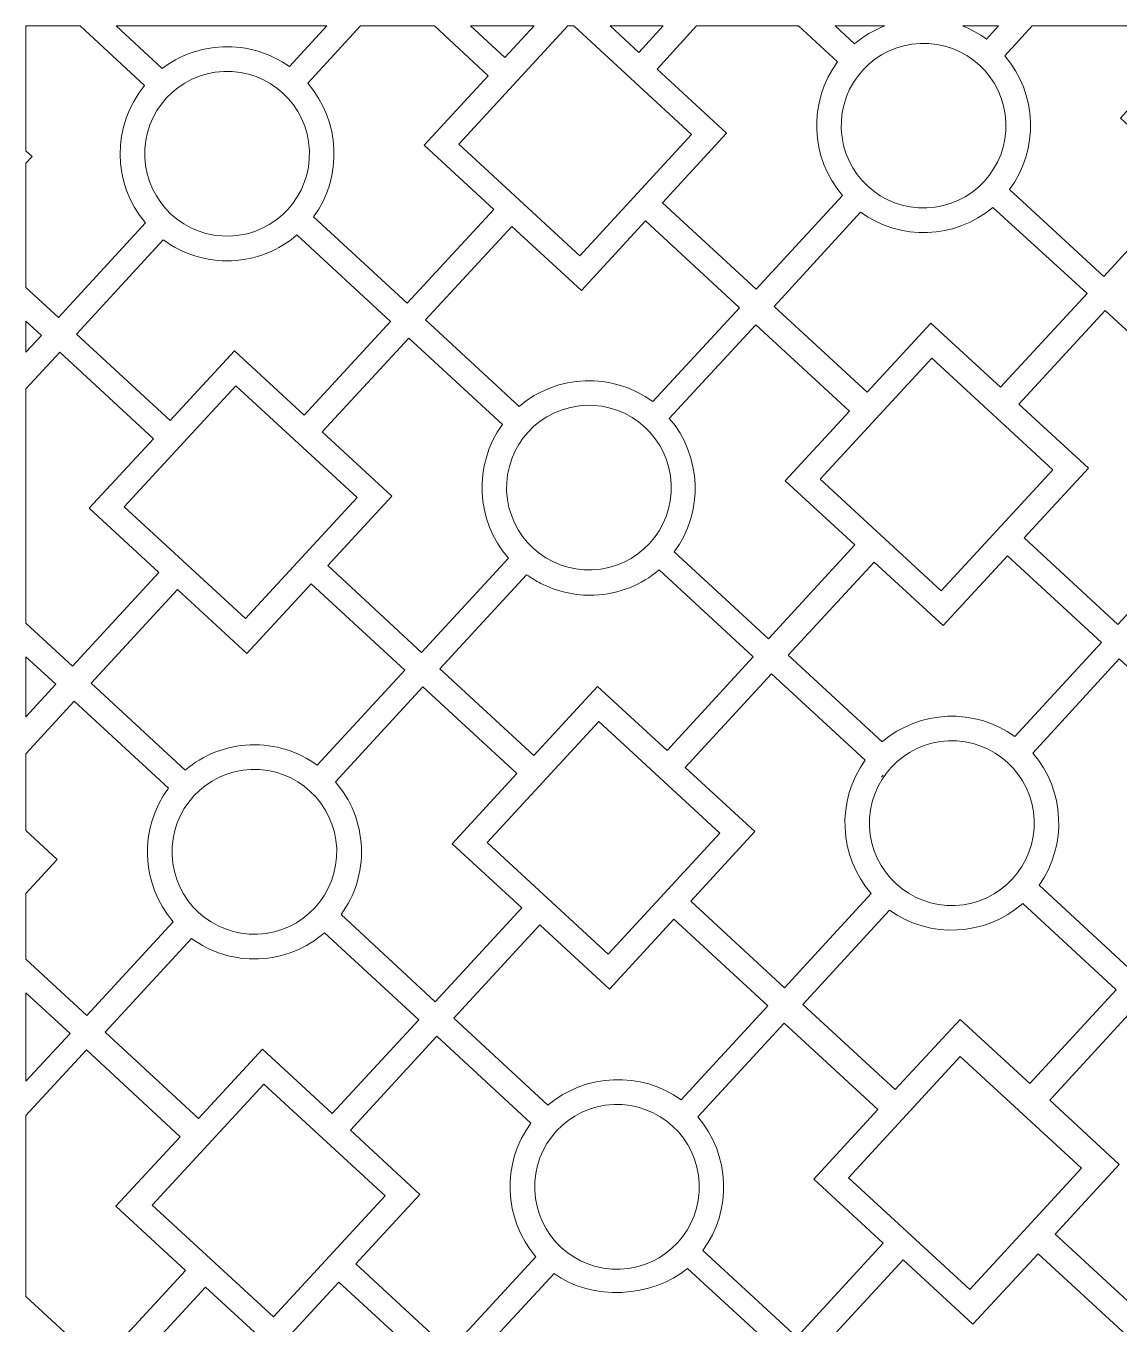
# Model space of a CAD drawing. Header units: centimetres. Extents: x -125 to 125, y -110 to 110.
# Drawn here: x 4.5 to 70.9, y 31.2 to 110 of the extents above; entities that cross this region are included whole.
import ezdxf

# ---------------------------------------------------------------- set-up
doc = ezdxf.new("R2010")
doc.units = ezdxf.units.CM
doc.header["$MEASUREMENT"] = 0
doc.layers.add('layer 1', color=7, linetype='Continuous')

msp = doc.modelspace()

# ---------------------------------------------------------------- linework, layer by layer
at = {"layer": 'layer 1', "color": 242, "lineweight": 9}
for points, knots in [([(4.53773, 94.11505), (4.53773, 94.11505), (6.50753, 92.29854), (6.50753, 92.29854), (6.50753, 92.29854), (6.50753, 92.29854), (11.78494, 98.04584), (11.78494, 98.04584), (11.78494, 98.04584), (9.77092, 100.42533), (9.74701, 103.96739), (11.73435, 106.37618), (11.73435, 106.37618), (11.73435, 106.37618), (7.82157, 109.99984), (7.82157, 109.99984), (7.82157, 109.99984), (7.82157, 109.99984), (4.53773, 109.99984), (4.53773, 109.99984), (4.53773, 109.99984), (4.53773, 109.99984), (4.53774, 102.41656), (4.53774, 102.41656), (4.53774, 102.41656), (4.53774, 102.41656), (4.91216, 102.07127), (4.91216, 102.07127), (4.91216, 102.07127), (4.91216, 102.07127), (4.53773, 101.66525), (4.53773, 101.66525), (4.53773, 101.66525), (4.53773, 101.66525), (4.53773, 94.11505), (4.53773, 94.11505)], [0, 0, 0, 0, 0.1, 0.1, 0.1, 0.1, 0.2, 0.2, 0.2, 0.2, 0.3, 0.3, 0.3, 0.3, 0.4, 0.4, 0.4, 0.4, 0.5, 0.5, 0.5, 0.5, 0.6, 0.6, 0.6, 0.6, 0.7, 0.7, 0.7, 0.7, 0.8, 0.8, 0.8, 0.8, 1, 1, 1, 1]), ([(10.01263, 109.99984), (10.01263, 109.99984), (12.81482, 107.41573), (12.81482, 107.41573), (12.81482, 107.41573), (13.83728, 108.19476), (15.10036, 108.6791), (16.4818, 108.73601), (16.4818, 108.73601), (17.98673, 108.79802), (19.39341, 108.34297), (20.53019, 107.52885), (20.53019, 107.52885), (20.53019, 107.52885), (22.80883, 109.99984), (22.80883, 109.99984), (22.80883, 109.99984), (22.80883, 109.99984), (10.01263, 109.99984), (10.01263, 109.99984)], [0, 0, 0, 0, 0.16666667, 0.16666667, 0.16666667, 0.16666667, 0.33333333, 0.33333333, 0.33333333, 0.33333333, 0.5, 0.5, 0.5, 0.5, 0.66666667, 0.66666667, 0.66666667, 0.66666667, 1, 1, 1, 1]), ([(24.84919, 109.99984), (24.84919, 109.99984), (21.64156, 106.52148), (21.64156, 106.52148), (21.64156, 106.52148), (23.6298, 104.25189), (23.78074, 100.84929), (22.002, 98.41268), (22.002, 98.41268), (22.002, 98.41268), (27.68901, 93.16834), (27.68901, 93.16834), (27.68901, 93.16834), (27.68901, 93.16834), (32.935, 98.85704), (32.935, 98.85704), (32.935, 98.85704), (32.935, 98.85704), (28.70938, 102.7538), (28.70938, 102.7538), (28.70938, 102.7538), (28.70938, 102.7538), (32.60075, 106.97358), (32.60075, 106.97358), (32.60075, 106.97358), (32.60075, 106.97358), (29.3358, 109.99984), (29.3358, 109.99984), (29.3358, 109.99984), (29.3358, 109.99984), (24.84919, 109.99984), (24.84919, 109.99984)], [0, 0, 0, 0, 0.11111111, 0.11111111, 0.11111111, 0.11111111, 0.22222222, 0.22222222, 0.22222222, 0.22222222, 0.33333333, 0.33333333, 0.33333333, 0.33333333, 0.44444444, 0.44444444, 0.44444444, 0.44444444, 0.55555556, 0.55555556, 0.55555556, 0.55555556, 0.66666667, 0.66666667, 0.66666667, 0.66666667, 0.77777778, 0.77777778, 0.77777778, 0.77777778, 1, 1, 1, 1]), ([(37.42811, 109.99985), (37.42811, 109.99985), (30.81812, 102.83203), (30.81812, 102.83203), (30.81812, 102.83203), (30.81812, 102.83203), (38.16946, 96.05282), (38.16946, 96.05282), (38.16946, 96.05282), (38.16946, 96.05282), (44.94868, 103.40415), (44.94868, 103.40415), (44.94868, 103.40415), (44.94868, 103.40415), (37.79638, 109.99984), (37.79638, 109.99984), (37.79638, 109.99984), (37.79638, 109.99984), (37.42811, 109.99985), (37.42811, 109.99985)], [0, 0, 0, 0, 0.16666667, 0.16666667, 0.16666667, 0.16666667, 0.33333333, 0.33333333, 0.33333333, 0.33333333, 0.5, 0.5, 0.5, 0.5, 0.66666667, 0.66666667, 0.66666667, 0.66666667, 1, 1, 1, 1]), ([(31.53175, 109.99984), (31.53175, 109.99984), (35.38976, 109.99984), (35.38976, 109.99984), (35.38976, 109.99984), (35.38976, 109.99984), (33.61763, 108.07627), (33.61763, 108.07627), (33.61763, 108.07627), (33.61763, 108.07627), (31.53175, 109.99984), (31.53175, 109.99984)], [0, 0, 0, 0, 0.25, 0.25, 0.25, 0.25, 0.5, 0.5, 0.5, 0.5, 1, 1, 1, 1]), ([(40.00902, 109.99984), (40.00902, 109.99984), (43.22276, 109.99984), (43.22276, 109.99984), (43.22276, 109.99984), (43.22276, 109.99984), (41.74578, 108.39821), (41.74578, 108.39821), (41.74578, 108.39821), (41.74578, 108.39821), (40.00902, 109.99984), (40.00902, 109.99984)], [0, 0, 0, 0, 0.25, 0.25, 0.25, 0.25, 0.5, 0.5, 0.5, 0.5, 1, 1, 1, 1]), ([(45.25091, 109.99984), (45.25091, 109.99984), (42.84848, 107.38134), (42.84848, 107.38134), (42.84848, 107.38134), (42.84848, 107.38134), (47.06826, 103.48997), (47.06826, 103.48997), (47.06826, 103.48997), (47.06826, 103.48997), (43.1715, 99.26434), (43.1715, 99.26434), (43.1715, 99.26434), (43.1715, 99.26434), (48.86022, 94.01837), (48.86022, 94.01837), (48.86022, 94.01837), (48.86022, 94.01837), (54.10464, 99.70531), (54.10464, 99.70531), (54.10464, 99.70531), (52.13474, 101.99014), (52.0101, 105.39381), (53.80835, 107.8167), (53.80835, 107.8167), (53.80835, 107.8167), (51.44098, 109.99984), (51.44098, 109.99984), (51.44098, 109.99984), (51.44098, 109.99984), (45.25091, 109.99984), (45.25091, 109.99984)], [0, 0, 0, 0, 0.11111111, 0.11111111, 0.11111111, 0.11111111, 0.22222222, 0.22222222, 0.22222222, 0.22222222, 0.33333333, 0.33333333, 0.33333333, 0.33333333, 0.44444444, 0.44444444, 0.44444444, 0.44444444, 0.55555556, 0.55555556, 0.55555556, 0.55555556, 0.66666667, 0.66666667, 0.66666667, 0.66666667, 0.77777778, 0.77777778, 0.77777778, 0.77777778, 1, 1, 1, 1]), ([(53.65353, 109.99984), (53.65353, 109.99984), (56.67308, 109.99984), (56.67308, 109.99984), (56.67308, 109.99984), (56.01521, 109.74617), (55.3924, 109.38273), (54.83465, 108.91062), (54.83465, 108.91062), (54.83465, 108.91062), (53.65353, 109.99984), (53.65353, 109.99984)], [0, 0, 0, 0, 0.25, 0.25, 0.25, 0.25, 0.5, 0.5, 0.5, 0.5, 1, 1, 1, 1]), ([(61.3908, 109.99984), (61.3908, 109.99984), (63.5874, 109.99984), (63.5874, 109.99984), (63.5874, 109.99984), (63.5874, 109.99984), (62.85264, 109.20306), (62.85264, 109.20306), (62.85264, 109.20306), (62.39488, 109.53639), (61.90295, 109.80181), (61.3908, 109.99984)], [0, 0, 0, 0, 0.25, 0.25, 0.25, 0.25, 0.5, 0.5, 0.5, 0.5, 1, 1, 1, 1]), ([(65.6278, 109.99984), (65.6278, 109.99984), (63.9559, 108.18687), (63.9559, 108.18687), (63.9559, 108.18687), (65.92581, 105.90203), (66.05045, 102.49837), (64.25219, 100.07548), (64.25219, 100.07548), (64.25219, 100.07548), (69.97267, 94.80021), (69.97267, 94.80021), (69.97267, 94.80021), (69.97267, 94.80021), (75.21206, 100.51084), (75.21206, 100.51084), (75.21206, 100.51084), (75.21206, 100.51084), (70.99228, 104.40221), (70.99228, 104.40221), (70.99228, 104.40221), (70.99228, 104.40221), (74.82262, 108.68909), (74.82262, 108.68909), (74.82262, 108.68909), (74.82262, 108.68909), (73.40126, 109.99984), (73.40126, 109.99984), (73.40126, 109.99984), (73.40126, 109.99984), (65.6278, 109.99984), (65.6278, 109.99984)], [0, 0, 0, 0, 0.11111111, 0.11111111, 0.11111111, 0.11111111, 0.22222222, 0.22222222, 0.22222222, 0.22222222, 0.33333333, 0.33333333, 0.33333333, 0.33333333, 0.44444444, 0.44444444, 0.44444444, 0.44444444, 0.55555556, 0.55555556, 0.55555556, 0.55555556, 0.66666667, 0.66666667, 0.66666667, 0.66666667, 0.77777778, 0.77777778, 0.77777778, 0.77777778, 1, 1, 1, 1]), ([(64.02651, 104.14491), (63.9168, 106.90369), (61.59057, 109.05201), (58.83179, 108.94231), (58.83179, 108.94231), (56.07301, 108.8326), (53.92471, 106.50636), (54.03441, 103.74758), (54.03441, 103.74758), (54.14411, 100.98881), (56.47035, 98.8405), (59.22913, 98.9502), (59.22913, 98.9502), (61.98791, 99.05991), (64.13621, 101.38615), (64.02651, 104.14491)], [0, 0, 0, 0, 0.2, 0.2, 0.2, 0.2, 0.4, 0.4, 0.4, 0.4, 0.6, 0.6, 0.6, 0.6, 1, 1, 1, 1]), ([(11.75369, 102.03563), (11.64001, 104.79425), (13.78495, 107.1236), (16.54357, 107.23728), (16.54357, 107.23728), (19.30219, 107.35097), (21.63152, 105.20602), (21.74521, 102.4474), (21.74521, 102.4474), (21.85889, 99.68879), (19.71395, 97.35945), (16.95533, 97.24576), (16.95533, 97.24576), (14.19671, 97.13208), (11.86738, 99.27703), (11.75369, 102.03563)], [0, 0, 0, 0, 0.2, 0.2, 0.2, 0.2, 0.4, 0.4, 0.4, 0.4, 0.6, 0.6, 0.6, 0.6, 1, 1, 1, 1]), ([(68.95395, 93.75358), (68.95395, 93.75358), (63.2259, 98.98155), (63.2259, 98.98155), (63.2259, 98.98155), (60.95653, 97.06067), (57.61162, 96.93878), (55.20791, 98.68912), (55.20791, 98.68912), (55.20791, 98.68912), (49.96403, 92.97366), (49.96403, 92.97366), (49.96403, 92.97366), (49.96403, 92.97366), (55.6095, 87.76755), (55.6095, 87.76755), (55.6095, 87.76755), (55.6095, 87.76755), (59.47913, 91.96376), (59.47913, 91.96376), (59.47913, 91.96376), (59.47913, 91.96376), (63.70755, 88.06442), (63.70755, 88.06442), (63.70755, 88.06442), (63.70755, 88.06442), (68.95395, 93.75358), (68.95395, 93.75358)], [0, 0, 0, 0, 0.125, 0.125, 0.125, 0.125, 0.25, 0.25, 0.25, 0.25, 0.375, 0.375, 0.375, 0.375, 0.5, 0.5, 0.5, 0.5, 0.625, 0.625, 0.625, 0.625, 0.75, 0.75, 0.75, 0.75, 1, 1, 1, 1]), ([(28.7913, 92.151), (28.7913, 92.151), (34.02892, 97.83063), (34.02892, 97.83063), (34.02892, 97.83063), (34.02892, 97.83063), (38.25528, 93.93322), (38.25528, 93.93322), (38.25528, 93.93322), (38.25528, 93.93322), (42.15462, 98.16164), (42.15462, 98.16164), (42.15462, 98.16164), (42.15462, 98.16164), (47.8453, 92.88789), (47.8453, 92.88789), (47.8453, 92.88789), (47.8453, 92.88789), (42.59991, 87.19978), (42.59991, 87.19978), (42.59991, 87.19978), (40.15946, 88.9769), (36.77631, 88.88115), (34.47937, 86.90556), (34.47937, 86.90556), (34.47937, 86.90556), (28.7913, 92.151), (28.7913, 92.151)], [0, 0, 0, 0, 0.125, 0.125, 0.125, 0.125, 0.25, 0.25, 0.25, 0.25, 0.375, 0.375, 0.375, 0.375, 0.5, 0.5, 0.5, 0.5, 0.625, 0.625, 0.625, 0.625, 0.75, 0.75, 0.75, 0.75, 1, 1, 1, 1]), ([(13.293, 86.04111), (13.293, 86.04111), (7.59576, 91.295), (7.59576, 91.295), (7.59576, 91.295), (7.59576, 91.295), (12.87646, 97.02147), (12.87646, 97.02147), (12.87646, 97.02147), (14.02896, 96.16523), (15.4712, 95.68334), (17.01711, 95.74703), (17.01711, 95.74703), (18.53717, 95.80967), (19.91392, 96.38983), (20.9845, 97.31062), (20.9845, 97.31062), (20.9845, 97.31062), (26.67257, 92.06519), (26.67257, 92.06519), (26.67257, 92.06519), (26.67257, 92.06519), (21.42617, 86.37603), (21.42617, 86.37603), (21.42617, 86.37603), (21.42617, 86.37603), (17.19775, 90.27537), (17.19775, 90.27537), (17.19775, 90.27537), (17.19775, 90.27537), (13.293, 86.04111), (13.293, 86.04111)], [0, 0, 0, 0, 0.11111111, 0.11111111, 0.11111111, 0.11111111, 0.22222222, 0.22222222, 0.22222222, 0.22222222, 0.33333333, 0.33333333, 0.33333333, 0.33333333, 0.44444444, 0.44444444, 0.44444444, 0.44444444, 0.55555556, 0.55555556, 0.55555556, 0.55555556, 0.66666667, 0.66666667, 0.66666667, 0.66666667, 0.77777778, 0.77777778, 0.77777778, 0.77777778, 1, 1, 1, 1]), ([(65.1445, 78.93099), (65.1445, 78.93099), (70.82841, 73.66263), (70.82841, 73.66263), (70.82841, 73.66263), (70.82841, 73.66263), (76.10369, 79.3831), (76.10369, 79.3831), (76.10369, 79.3831), (74.11545, 81.65268), (73.96451, 85.05528), (75.74325, 87.4919), (75.74325, 87.4919), (75.74325, 87.4919), (70.05624, 92.73624), (70.05624, 92.73624), (70.05624, 92.73624), (70.05624, 92.73624), (64.81025, 87.04754), (64.81025, 87.04754), (64.81025, 87.04754), (64.81025, 87.04754), (69.03587, 83.15077), (69.03587, 83.15077), (69.03587, 83.15077), (69.03587, 83.15077), (65.1445, 78.93099), (65.1445, 78.93099)], [0, 0, 0, 0, 0.125, 0.125, 0.125, 0.125, 0.25, 0.25, 0.25, 0.25, 0.375, 0.375, 0.375, 0.375, 0.5, 0.5, 0.5, 0.5, 0.625, 0.625, 0.625, 0.625, 0.75, 0.75, 0.75, 0.75, 1, 1, 1, 1]), ([(4.53773, 90.1915), (4.53773, 90.1915), (4.53773, 92.0746), (4.53773, 92.0746), (4.53773, 92.0746), (4.53773, 92.0746), (5.47618, 91.20918), (5.47618, 91.20918), (5.47618, 91.20918), (5.47618, 91.20918), (4.53773, 90.1915), (4.53773, 90.1915)], [0, 0, 0, 0, 0.25, 0.25, 0.25, 0.25, 0.5, 0.5, 0.5, 0.5, 1, 1, 1, 1]), ([(54.85099, 78.50157), (54.85099, 78.50157), (49.61159, 72.79095), (49.61159, 72.79095), (49.61159, 72.79095), (49.61159, 72.79095), (43.89112, 78.06621), (43.89112, 78.06621), (43.89112, 78.06621), (45.68937, 80.4891), (45.56473, 83.89277), (43.59483, 86.17761), (43.59483, 86.17761), (43.59483, 86.17761), (48.83925, 91.86455), (48.83925, 91.86455), (48.83925, 91.86455), (48.83925, 91.86455), (54.52797, 86.61857), (54.52797, 86.61857), (54.52797, 86.61857), (54.52797, 86.61857), (50.63121, 82.39294), (50.63121, 82.39294), (50.63121, 82.39294), (50.63121, 82.39294), (54.85099, 78.50157), (54.85099, 78.50157)], [0, 0, 0, 0, 0.125, 0.125, 0.125, 0.125, 0.25, 0.25, 0.25, 0.25, 0.375, 0.375, 0.375, 0.375, 0.5, 0.5, 0.5, 0.5, 0.625, 0.625, 0.625, 0.625, 0.75, 0.75, 0.75, 0.75, 1, 1, 1, 1]), ([(22.86312, 77.24261), (22.86312, 77.24261), (28.54704, 71.97425), (28.54704, 71.97425), (28.54704, 71.97425), (28.54704, 71.97425), (33.82231, 77.69471), (33.82231, 77.69471), (33.82231, 77.69471), (31.83407, 79.9643), (31.68313, 83.36689), (33.46187, 85.80351), (33.46187, 85.80351), (33.46187, 85.80351), (27.77486, 91.04785), (27.77486, 91.04785), (27.77486, 91.04785), (27.77486, 91.04785), (22.52887, 85.35915), (22.52887, 85.35915), (22.52887, 85.35915), (22.52887, 85.35915), (26.75449, 81.46239), (26.75449, 81.46239), (26.75449, 81.46239), (26.75449, 81.46239), (22.86312, 77.24261), (22.86312, 77.24261)], [0, 0, 0, 0, 0.125, 0.125, 0.125, 0.125, 0.25, 0.25, 0.25, 0.25, 0.375, 0.375, 0.375, 0.375, 0.5, 0.5, 0.5, 0.5, 0.625, 0.625, 0.625, 0.625, 0.75, 0.75, 0.75, 0.75, 1, 1, 1, 1]), ([(4.53773, 73.73982), (4.53773, 73.73982), (7.3644, 71.13316), (7.3644, 71.13316), (7.3644, 71.13316), (7.3644, 71.13316), (12.61039, 76.82187), (12.61039, 76.82187), (12.61039, 76.82187), (12.61039, 76.82187), (8.38477, 80.71863), (8.38477, 80.71863), (8.38477, 80.71863), (8.38477, 80.71863), (12.27614, 84.93841), (12.27614, 84.93841), (12.27614, 84.93841), (12.27614, 84.93841), (6.59222, 90.20677), (6.59222, 90.20677), (6.59222, 90.20677), (6.59222, 90.20677), (4.53773, 87.9789), (4.53773, 87.9789), (4.53773, 87.9789), (4.53773, 87.9789), (4.53773, 73.73982), (4.53773, 73.73982)], [0, 0, 0, 0, 0.125, 0.125, 0.125, 0.125, 0.25, 0.25, 0.25, 0.25, 0.375, 0.375, 0.375, 0.375, 0.5, 0.5, 0.5, 0.5, 0.625, 0.625, 0.625, 0.625, 0.75, 0.75, 0.75, 0.75, 1, 1, 1, 1]), ([(59.53001, 89.8301), (59.53001, 89.8301), (52.75079, 82.47876), (52.75079, 82.47876), (52.75079, 82.47876), (52.75079, 82.47876), (60.10213, 75.69954), (60.10213, 75.69954), (60.10213, 75.69954), (60.10213, 75.69954), (66.88135, 83.05089), (66.88135, 83.05089), (66.88135, 83.05089), (66.88135, 83.05089), (59.53001, 89.8301), (59.53001, 89.8301)], [0, 0, 0, 0, 0.2, 0.2, 0.2, 0.2, 0.4, 0.4, 0.4, 0.4, 0.6, 0.6, 0.6, 0.6, 1, 1, 1, 1]), ([(17.85569, 74.02524), (17.85569, 74.02524), (10.50435, 80.80445), (10.50435, 80.80445), (10.50435, 80.80445), (10.50435, 80.80445), (17.28357, 88.15579), (17.28357, 88.15579), (17.28357, 88.15579), (17.28357, 88.15579), (24.63491, 81.37657), (24.63491, 81.37657), (24.63491, 81.37657), (24.63491, 81.37657), (17.85569, 74.02524), (17.85569, 74.02524)], [0, 0, 0, 0, 0.2, 0.2, 0.2, 0.2, 0.4, 0.4, 0.4, 0.4, 0.6, 0.6, 0.6, 0.6, 1, 1, 1, 1]), ([(43.71018, 82.18056), (43.82387, 79.42194), (41.67892, 77.09259), (38.9203, 76.97891), (38.9203, 76.97891), (36.16169, 76.86522), (33.83235, 79.01016), (33.71866, 81.76878), (33.71866, 81.76878), (33.60498, 84.52739), (35.74992, 86.85673), (38.50854, 86.97043), (38.50854, 86.97043), (41.26716, 87.08411), (43.59649, 84.93916), (43.71018, 82.18056)], [0, 0, 0, 0, 0.2, 0.2, 0.2, 0.2, 0.4, 0.4, 0.4, 0.4, 0.6, 0.6, 0.6, 0.6, 1, 1, 1, 1]), ([(64.56103, 66.86629), (64.56103, 66.86629), (69.82488, 72.57441), (69.82488, 72.57441), (69.82488, 72.57441), (69.82488, 72.57441), (64.12762, 77.8283), (64.12762, 77.8283), (64.12762, 77.8283), (64.12762, 77.8283), (60.22289, 73.59403), (60.22289, 73.59403), (60.22289, 73.59403), (60.22289, 73.59403), (56.03232, 77.45847), (56.03232, 77.45847), (56.03232, 77.45847), (56.03232, 77.45847), (50.80817, 71.7934), (50.80817, 71.7934), (50.80817, 71.7934), (50.80817, 71.7934), (56.51027, 66.53505), (56.51027, 66.53505), (56.51027, 66.53505), (58.77641, 68.48414), (62.14242, 68.62265), (64.56103, 66.86629)], [0, 0, 0, 0, 0.125, 0.125, 0.125, 0.125, 0.25, 0.25, 0.25, 0.25, 0.375, 0.375, 0.375, 0.375, 0.5, 0.5, 0.5, 0.5, 0.625, 0.625, 0.625, 0.625, 0.75, 0.75, 0.75, 0.75, 1, 1, 1, 1]), ([(48.68858, 71.70758), (48.68858, 71.70758), (42.97317, 76.97827), (42.97317, 76.97827), (42.97317, 76.97827), (41.90593, 76.07492), (40.54064, 75.50763), (39.03562, 75.44778), (39.03562, 75.44778), (37.87251, 75.40152), (36.76854, 75.66402), (35.8028, 76.1622), (35.8028, 76.1622), (35.49899, 76.31476), (35.20839, 76.49061), (34.93369, 76.68734), (34.93369, 76.68734), (34.93369, 76.68734), (29.66308, 70.97184), (29.66308, 70.97184), (29.66308, 70.97184), (29.66308, 70.97184), (35.36424, 65.71436), (35.36424, 65.71436), (35.36424, 65.71436), (35.36424, 65.71436), (39.22865, 69.90486), (39.22865, 69.90486), (39.22865, 69.90486), (39.22865, 69.90486), (43.45707, 66.00552), (43.45707, 66.00552), (43.45707, 66.00552), (43.45707, 66.00552), (48.68858, 71.70758), (48.68858, 71.70758)], [0, 0, 0, 0, 0.1, 0.1, 0.1, 0.1, 0.2, 0.2, 0.2, 0.2, 0.3, 0.3, 0.3, 0.3, 0.4, 0.4, 0.4, 0.4, 0.5, 0.5, 0.5, 0.5, 0.6, 0.6, 0.6, 0.6, 0.7, 0.7, 0.7, 0.7, 0.8, 0.8, 0.8, 0.8, 1, 1, 1, 1]), ([(22.22571, 65.11941), (21.08439, 65.95016), (19.66564, 66.41683), (18.14594, 66.35638), (18.14594, 66.35638), (16.64092, 66.29652), (15.27564, 65.72924), (14.2084, 64.82588), (14.2084, 64.82588), (14.2084, 64.82588), (8.49298, 70.09658), (8.49298, 70.09658), (8.49298, 70.09658), (8.49298, 70.09658), (13.73687, 75.78305), (13.73687, 75.78305), (13.73687, 75.78305), (13.73687, 75.78305), (17.94151, 71.90564), (17.94151, 71.90564), (17.94151, 71.90564), (17.94151, 71.90564), (21.84624, 76.13991), (21.84624, 76.13991), (21.84624, 76.13991), (21.84624, 76.13991), (27.5435, 70.88602), (27.5435, 70.88602), (27.5435, 70.88602), (27.5435, 70.88602), (22.22571, 65.11941), (22.22571, 65.11941)], [0, 0, 0, 0, 0.11111111, 0.11111111, 0.11111111, 0.11111111, 0.22222222, 0.22222222, 0.22222222, 0.22222222, 0.33333333, 0.33333333, 0.33333333, 0.33333333, 0.44444444, 0.44444444, 0.44444444, 0.44444444, 0.55555556, 0.55555556, 0.55555556, 0.55555556, 0.66666667, 0.66666667, 0.66666667, 0.66666667, 0.77777778, 0.77777778, 0.77777778, 0.77777778, 1, 1, 1, 1]), ([(4.53773, 68.05076), (4.53773, 68.05076), (4.53773, 71.70226), (4.53773, 71.70226), (4.53773, 71.70226), (4.53773, 71.70226), (6.35005, 70.03229), (6.35005, 70.03229), (6.35005, 70.03229), (6.35005, 70.03229), (4.53773, 68.05076), (4.53773, 68.05076)], [0, 0, 0, 0, 0.25, 0.25, 0.25, 0.25, 0.5, 0.5, 0.5, 0.5, 1, 1, 1, 1]), ([(76.57971, 66.34527), (76.57971, 66.34527), (72.75747, 62.20048), (72.75747, 62.20048), (72.75747, 62.20048), (72.75747, 62.20048), (77.00108, 58.28713), (77.00108, 58.28713), (77.00108, 58.28713), (77.00108, 58.28713), (71.7341, 52.57568), (71.7341, 52.57568), (71.7341, 52.57568), (71.7341, 52.57568), (66.04673, 57.8429), (66.04673, 57.8429), (66.04673, 57.8429), (67.76765, 60.26461), (67.60808, 63.60668), (65.66351, 65.85395), (65.66351, 65.85395), (65.66351, 65.85395), (70.91311, 71.57086), (70.91311, 71.57086), (70.91311, 71.57086), (70.91311, 71.57086), (76.57971, 66.34527), (76.57971, 66.34527)], [0, 0, 0, 0, 0.125, 0.125, 0.125, 0.125, 0.25, 0.25, 0.25, 0.25, 0.375, 0.375, 0.375, 0.375, 0.5, 0.5, 0.5, 0.5, 0.625, 0.625, 0.625, 0.625, 0.75, 0.75, 0.75, 0.75, 1, 1, 1, 1]), ([(44.89402, 56.87209), (44.89402, 56.87209), (50.57794, 51.60373), (50.57794, 51.60373), (50.57794, 51.60373), (50.57794, 51.60373), (55.85321, 57.3242), (55.85321, 57.3242), (55.85321, 57.3242), (53.86497, 59.59378), (53.71403, 62.99638), (55.49277, 65.433), (55.49277, 65.433), (55.49277, 65.433), (49.80576, 70.67734), (49.80576, 70.67734), (49.80576, 70.67734), (49.80576, 70.67734), (44.55977, 64.98864), (44.55977, 64.98864), (44.55977, 64.98864), (44.55977, 64.98864), (48.78539, 61.09187), (48.78539, 61.09187), (48.78539, 61.09187), (48.78539, 61.09187), (44.89402, 56.87209), (44.89402, 56.87209)], [0, 0, 0, 0, 0.125, 0.125, 0.125, 0.125, 0.25, 0.25, 0.25, 0.25, 0.375, 0.375, 0.375, 0.375, 0.5, 0.5, 0.5, 0.5, 0.625, 0.625, 0.625, 0.625, 0.75, 0.75, 0.75, 0.75, 1, 1, 1, 1]), ([(34.34738, 64.61164), (34.34738, 64.61164), (28.63173, 69.88247), (28.63173, 69.88247), (28.63173, 69.88247), (28.63173, 69.88247), (23.3272, 64.10574), (23.3272, 64.10574), (23.3272, 64.10574), (24.25459, 63.03151), (24.8383, 61.64764), (24.89908, 60.11977), (24.89908, 60.11977), (24.95925, 58.60705), (24.49722, 57.19428), (23.67358, 56.05566), (23.67358, 56.05566), (23.67358, 56.05566), (29.38916, 50.76232), (29.38916, 50.76232), (29.38916, 50.76232), (29.38916, 50.76232), (34.63812, 56.45428), (34.63812, 56.45428), (34.63812, 56.45428), (34.63812, 56.45428), (30.41566, 60.34811), (30.41566, 60.34811), (30.41566, 60.34811), (30.41566, 60.34811), (34.34738, 64.61164), (34.34738, 64.61164)], [0, 0, 0, 0, 0.11111111, 0.11111111, 0.11111111, 0.11111111, 0.22222222, 0.22222222, 0.22222222, 0.22222222, 0.33333333, 0.33333333, 0.33333333, 0.33333333, 0.44444444, 0.44444444, 0.44444444, 0.44444444, 0.55555556, 0.55555556, 0.55555556, 0.55555556, 0.66666667, 0.66666667, 0.66666667, 0.66666667, 0.77777778, 0.77777778, 0.77777778, 0.77777778, 1, 1, 1, 1]), ([(4.53774, 53.3422), (4.53774, 53.3422), (8.23396, 49.93362), (8.23396, 49.93362), (8.23396, 49.93362), (8.23396, 49.93362), (13.47839, 55.62056), (13.47839, 55.62056), (13.47839, 55.62056), (11.50849, 57.9054), (11.38385, 61.30907), (13.1821, 63.73196), (13.1821, 63.73196), (13.1821, 63.73196), (7.46163, 69.00722), (7.46163, 69.00722), (7.46163, 69.00722), (7.46163, 69.00722), (4.53773, 65.82034), (4.53773, 65.82034), (4.53773, 65.82034), (4.53773, 65.82034), (4.53773, 61.16129), (4.53773, 61.16129), (4.53773, 61.16129), (4.53773, 61.16129), (6.44201, 59.40522), (6.44201, 59.40522), (6.44201, 59.40522), (6.44201, 59.40522), (4.53773, 57.34024), (4.53773, 57.34024), (4.53773, 57.34024), (4.53773, 57.34024), (4.53774, 53.3422), (4.53774, 53.3422)], [0, 0, 0, 0, 0.1, 0.1, 0.1, 0.1, 0.2, 0.2, 0.2, 0.2, 0.3, 0.3, 0.3, 0.3, 0.4, 0.4, 0.4, 0.4, 0.5, 0.5, 0.5, 0.5, 0.6, 0.6, 0.6, 0.6, 0.7, 0.7, 0.7, 0.7, 0.8, 0.8, 0.8, 0.8, 1, 1, 1, 1]), ([(39.31447, 67.78527), (39.31447, 67.78527), (46.66581, 61.00606), (46.66581, 61.00606), (46.66581, 61.00606), (46.66581, 61.00606), (39.88659, 53.65471), (39.88659, 53.65471), (39.88659, 53.65471), (39.88659, 53.65471), (32.53525, 60.43393), (32.53525, 60.43393), (32.53525, 60.43393), (32.53525, 60.43393), (39.31447, 67.78527), (39.31447, 67.78527)], [0, 0, 0, 0, 0.2, 0.2, 0.2, 0.2, 0.4, 0.4, 0.4, 0.4, 0.6, 0.6, 0.6, 0.6, 1, 1, 1, 1]), ([(65.74108, 61.81005), (65.85476, 59.05143), (63.70982, 56.72208), (60.9512, 56.60839), (60.9512, 56.60839), (58.19258, 56.49471), (55.86325, 58.63965), (55.74956, 61.39827), (55.74956, 61.39827), (55.63588, 64.15688), (57.78082, 66.48623), (60.53944, 66.59992), (60.53944, 66.59992), (63.29806, 66.7136), (65.62739, 64.56865), (65.74108, 61.81005)], [0, 0, 0, 0, 0.2, 0.2, 0.2, 0.2, 0.4, 0.4, 0.4, 0.4, 0.6, 0.6, 0.6, 0.6, 1, 1, 1, 1]), ([(23.40026, 60.06017), (23.29055, 62.81895), (20.96432, 64.96727), (18.20554, 64.85756), (18.20554, 64.85756), (15.44676, 64.74786), (13.29846, 62.42162), (13.40815, 59.66284), (13.40815, 59.66284), (13.51786, 56.90407), (15.84409, 54.75575), (18.60288, 54.86546), (18.60288, 54.86546), (21.36166, 54.97516), (23.50996, 57.30141), (23.40026, 60.06017)], [0, 0, 0, 0, 0.2, 0.2, 0.2, 0.2, 0.4, 0.4, 0.4, 0.4, 0.6, 0.6, 0.6, 0.6, 1, 1, 1, 1]), ([(57.30591, 45.42614), (57.30591, 45.42614), (51.69398, 50.60132), (51.69398, 50.60132), (51.69398, 50.60132), (51.69398, 50.60132), (56.96458, 56.31683), (56.96458, 56.31683), (56.96458, 56.31683), (59.40725, 54.56748), (62.79286, 54.74002), (65.04559, 56.73011), (65.04559, 56.73011), (65.04559, 56.73011), (70.73057, 51.48744), (70.73057, 51.48744), (70.73057, 51.48744), (70.73057, 51.48744), (65.4767, 45.79015), (65.4767, 45.79015), (65.4767, 45.79015), (65.4767, 45.79015), (61.24244, 49.69489), (61.24244, 49.69489), (61.24244, 49.69489), (61.24244, 49.69489), (57.30591, 45.42614), (57.30591, 45.42614)], [0, 0, 0, 0, 0.125, 0.125, 0.125, 0.125, 0.25, 0.25, 0.25, 0.25, 0.375, 0.375, 0.375, 0.375, 0.5, 0.5, 0.5, 0.5, 0.625, 0.625, 0.625, 0.625, 0.75, 0.75, 0.75, 0.75, 1, 1, 1, 1]), ([(44.31455, 44.81178), (41.89716, 46.56051), (38.49707, 46.41607), (36.22062, 44.4892), (36.22062, 44.4892), (36.22062, 44.4892), (30.50521, 49.7599), (30.50521, 49.7599), (30.50521, 49.7599), (30.50521, 49.7599), (35.74082, 55.43739), (35.74082, 55.43739), (35.74082, 55.43739), (35.74082, 55.43739), (39.97241, 51.53513), (39.97241, 51.53513), (39.97241, 51.53513), (39.97241, 51.53513), (43.87714, 55.7694), (43.87714, 55.7694), (43.87714, 55.7694), (43.87714, 55.7694), (49.5744, 50.51551), (49.5744, 50.51551), (49.5744, 50.51551), (49.5744, 50.51551), (44.31455, 44.81178), (44.31455, 44.81178)], [0, 0, 0, 0, 0.125, 0.125, 0.125, 0.125, 0.25, 0.25, 0.25, 0.25, 0.375, 0.375, 0.375, 0.375, 0.5, 0.5, 0.5, 0.5, 0.625, 0.625, 0.625, 0.625, 0.75, 0.75, 0.75, 0.75, 1, 1, 1, 1]), ([(9.33626, 48.91626), (9.33626, 48.91626), (15.01943, 43.6762), (15.01943, 43.6762), (15.01943, 43.6762), (15.01943, 43.6762), (18.89749, 47.88153), (18.89749, 47.88153), (18.89749, 47.88153), (18.89749, 47.88153), (23.13176, 43.97679), (23.13176, 43.97679), (23.13176, 43.97679), (23.13176, 43.97679), (28.38562, 49.67408), (28.38562, 49.67408), (28.38562, 49.67408), (28.38562, 49.67408), (22.66315, 54.95129), (22.66315, 54.95129), (22.66315, 54.95129), (21.58687, 54.0165), (20.19735, 53.42769), (18.66247, 53.36664), (18.66247, 53.36664), (17.14232, 53.30618), (15.72317, 53.77314), (14.58166, 54.60437), (14.58166, 54.60437), (14.58166, 54.60437), (9.33626, 48.91626), (9.33626, 48.91626)], [0, 0, 0, 0, 0.11111111, 0.11111111, 0.11111111, 0.11111111, 0.22222222, 0.22222222, 0.22222222, 0.22222222, 0.33333333, 0.33333333, 0.33333333, 0.33333333, 0.44444444, 0.44444444, 0.44444444, 0.44444444, 0.55555556, 0.55555556, 0.55555556, 0.55555556, 0.66666667, 0.66666667, 0.66666667, 0.66666667, 0.77777778, 0.77777778, 0.77777778, 0.77777778, 1, 1, 1, 1]), ([(4.53773, 45.93965), (4.53773, 45.93965), (4.53773, 51.30176), (4.53773, 51.30176), (4.53773, 51.30176), (4.53773, 51.30176), (7.21753, 48.8305), (7.21753, 48.8305), (7.21753, 48.8305), (7.21753, 48.8305), (4.53773, 45.93965), (4.53773, 45.93965)], [0, 0, 0, 0, 0.25, 0.25, 0.25, 0.25, 0.5, 0.5, 0.5, 0.5, 1, 1, 1, 1]), ([(66.68775, 44.77927), (66.68775, 44.77927), (71.92714, 50.48989), (71.92714, 50.48989), (71.92714, 50.48989), (71.92714, 50.48989), (77.64762, 45.21463), (77.64762, 45.21463), (77.64762, 45.21463), (75.84936, 42.79174), (75.974, 39.38807), (77.94391, 37.10323), (77.94391, 37.10323), (77.94391, 37.10323), (72.69948, 31.41629), (72.69948, 31.41629), (72.69948, 31.41629), (72.69948, 31.41629), (67.01076, 36.66227), (67.01076, 36.66227), (67.01076, 36.66227), (67.01076, 36.66227), (70.90753, 40.88789), (70.90753, 40.88789), (70.90753, 40.88789), (70.90753, 40.88789), (66.68775, 44.77927), (66.68775, 44.77927)], [0, 0, 0, 0, 0.125, 0.125, 0.125, 0.125, 0.25, 0.25, 0.25, 0.25, 0.375, 0.375, 0.375, 0.375, 0.5, 0.5, 0.5, 0.5, 0.625, 0.625, 0.625, 0.625, 0.75, 0.75, 0.75, 0.75, 1, 1, 1, 1]), ([(56.58206, 36.10143), (56.58206, 36.10143), (51.34266, 30.39081), (51.34266, 30.39081), (51.34266, 30.39081), (51.34266, 30.39081), (45.62219, 35.66607), (45.62219, 35.66607), (45.62219, 35.66607), (47.42044, 38.08896), (47.2958, 41.49263), (45.3259, 43.77747), (45.3259, 43.77747), (45.3259, 43.77747), (50.57033, 49.46441), (50.57033, 49.46441), (50.57033, 49.46441), (50.57033, 49.46441), (56.25904, 44.21843), (56.25904, 44.21843), (56.25904, 44.21843), (56.25904, 44.21843), (52.36228, 39.99281), (52.36228, 39.99281), (52.36228, 39.99281), (52.36228, 39.99281), (56.58206, 36.10143), (56.58206, 36.10143)], [0, 0, 0, 0, 0.125, 0.125, 0.125, 0.125, 0.25, 0.25, 0.25, 0.25, 0.375, 0.375, 0.375, 0.375, 0.5, 0.5, 0.5, 0.5, 0.625, 0.625, 0.625, 0.625, 0.75, 0.75, 0.75, 0.75, 1, 1, 1, 1]), ([(24.23446, 42.95992), (24.23446, 42.95992), (29.47385, 48.67054), (29.47385, 48.67054), (29.47385, 48.67054), (29.47385, 48.67054), (35.19433, 43.39528), (35.19433, 43.39528), (35.19433, 43.39528), (33.39607, 40.97239), (33.52071, 37.56872), (35.49062, 35.28388), (35.49062, 35.28388), (35.49062, 35.28388), (30.24619, 29.59694), (30.24619, 29.59694), (30.24619, 29.59694), (30.24619, 29.59694), (24.55748, 34.84292), (24.55748, 34.84292), (24.55748, 34.84292), (24.55748, 34.84292), (28.45424, 39.06854), (28.45424, 39.06854), (28.45424, 39.06854), (28.45424, 39.06854), (24.23446, 42.95992), (24.23446, 42.95992)], [0, 0, 0, 0, 0.125, 0.125, 0.125, 0.125, 0.25, 0.25, 0.25, 0.25, 0.375, 0.375, 0.375, 0.375, 0.5, 0.5, 0.5, 0.5, 0.625, 0.625, 0.625, 0.625, 0.75, 0.75, 0.75, 0.75, 1, 1, 1, 1]), ([(4.53773, 32.86106), (4.53773, 32.86106), (8.98249, 28.76225), (8.98249, 28.76225), (8.98249, 28.76225), (8.98249, 28.76225), (14.22848, 34.45096), (14.22848, 34.45096), (14.22848, 34.45096), (14.22848, 34.45096), (10.00285, 38.34772), (10.00285, 38.34772), (10.00285, 38.34772), (10.00285, 38.34772), (13.89423, 42.5675), (13.89423, 42.5675), (13.89423, 42.5675), (13.89423, 42.5675), (8.21032, 47.83586), (8.21032, 47.83586), (8.21032, 47.83586), (8.21032, 47.83586), (4.53773, 43.85334), (4.53773, 43.85334), (4.53773, 43.85334), (4.53773, 43.85334), (4.53773, 32.86106), (4.53773, 32.86106)], [0, 0, 0, 0, 0.125, 0.125, 0.125, 0.125, 0.25, 0.25, 0.25, 0.25, 0.375, 0.375, 0.375, 0.375, 0.5, 0.5, 0.5, 0.5, 0.625, 0.625, 0.625, 0.625, 0.75, 0.75, 0.75, 0.75, 1, 1, 1, 1]), ([(61.26108, 47.42996), (61.26108, 47.42996), (54.48186, 40.07862), (54.48186, 40.07862), (54.48186, 40.07862), (54.48186, 40.07862), (61.8332, 33.2994), (61.8332, 33.2994), (61.8332, 33.2994), (61.8332, 33.2994), (68.61242, 40.65075), (68.61242, 40.65075), (68.61242, 40.65075), (68.61242, 40.65075), (61.26108, 47.42996), (61.26108, 47.42996)], [0, 0, 0, 0, 0.2, 0.2, 0.2, 0.2, 0.4, 0.4, 0.4, 0.4, 0.6, 0.6, 0.6, 0.6, 1, 1, 1, 1]), ([(19.55543, 31.63139), (19.55543, 31.63139), (26.33465, 38.98273), (26.33465, 38.98273), (26.33465, 38.98273), (26.33465, 38.98273), (18.98331, 45.76195), (18.98331, 45.76195), (18.98331, 45.76195), (18.98331, 45.76195), (12.20409, 38.4106), (12.20409, 38.4106), (12.20409, 38.4106), (12.20409, 38.4106), (19.55543, 31.63139), (19.55543, 31.63139)], [0, 0, 0, 0, 0.2, 0.2, 0.2, 0.2, 0.4, 0.4, 0.4, 0.4, 0.6, 0.6, 0.6, 0.6, 1, 1, 1, 1]), ([(45.41248, 39.72349), (45.30278, 42.48227), (42.97654, 44.63059), (40.21776, 44.52088), (40.21776, 44.52088), (37.45898, 44.41118), (35.31068, 42.08494), (35.42038, 39.32616), (35.42038, 39.32616), (35.53008, 36.56739), (37.85632, 34.41907), (40.6151, 34.52878), (40.6151, 34.52878), (43.37388, 34.63848), (45.52218, 36.96473), (45.41248, 39.72349)], [0, 0, 0, 0, 0.2, 0.2, 0.2, 0.2, 0.4, 0.4, 0.4, 0.4, 0.6, 0.6, 0.6, 0.6, 1, 1, 1, 1]), ([(58.18293, 24.18876), (58.18293, 24.18876), (52.53924, 29.39326), (52.53924, 29.39326), (52.53924, 29.39326), (52.53924, 29.39326), (57.79311, 35.09055), (57.79311, 35.09055), (57.79311, 35.09055), (57.79311, 35.09055), (62.02737, 31.18581), (62.02737, 31.18581), (62.02737, 31.18581), (62.02737, 31.18581), (65.97723, 35.46902), (65.97723, 35.46902), (65.97723, 35.46902), (65.97723, 35.46902), (71.58917, 30.29384), (71.58917, 30.29384), (71.58917, 30.29384), (71.58917, 30.29384), (66.34378, 24.60573), (66.34378, 24.60573), (66.34378, 24.60573), (63.88424, 26.39673), (60.4486, 26.22191), (58.18293, 24.18876)], [0, 0, 0, 0, 0.125, 0.125, 0.125, 0.125, 0.25, 0.25, 0.25, 0.25, 0.375, 0.375, 0.375, 0.375, 0.5, 0.5, 0.5, 0.5, 0.625, 0.625, 0.625, 0.625, 0.75, 0.75, 0.75, 0.75, 1, 1, 1, 1]), ([(31.34849, 28.57958), (31.34849, 28.57958), (37.0638, 23.30906), (37.0638, 23.30906), (37.0638, 23.30906), (37.0638, 23.30906), (40.94524, 27.51804), (40.94524, 27.51804), (40.94524, 27.51804), (40.94524, 27.51804), (45.17366, 23.6187), (45.17366, 23.6187), (45.17366, 23.6187), (45.17366, 23.6187), (50.41966, 29.30744), (50.41966, 29.30744), (50.41966, 29.30744), (50.41966, 29.30744), (44.70424, 34.57814), (44.70424, 34.57814), (44.70424, 34.57814), (42.57279, 32.77398), (38.88318, 32.60066), (36.59388, 34.26769), (36.59388, 34.26769), (36.59388, 34.26769), (31.34849, 28.57958), (31.34849, 28.57958)], [0, 0, 0, 0, 0.125, 0.125, 0.125, 0.125, 0.25, 0.25, 0.25, 0.25, 0.375, 0.375, 0.375, 0.375, 0.5, 0.5, 0.5, 0.5, 0.625, 0.625, 0.625, 0.625, 0.75, 0.75, 0.75, 0.75, 1, 1, 1, 1]), ([(29.22975, 28.49382), (29.22975, 28.49382), (23.98392, 22.80612), (23.98392, 22.80612), (23.98392, 22.80612), (22.8424, 23.63735), (21.42325, 24.10431), (19.9031, 24.04386), (19.9031, 24.04386), (18.4402, 23.98567), (17.02367, 23.42339), (15.90939, 22.48022), (15.90939, 22.48022), (15.90939, 22.48022), (10.19398, 27.75092), (10.19398, 27.75092), (10.19398, 27.75092), (10.19398, 27.75092), (15.43952, 33.44006), (15.43952, 33.44006), (15.43952, 33.44006), (15.43952, 33.44006), (19.66794, 29.54072), (19.66794, 29.54072), (19.66794, 29.54072), (19.66794, 29.54072), (23.54059, 33.74022), (23.54059, 33.74022), (23.54059, 33.74022), (23.54059, 33.74022), (29.22975, 28.49382), (29.22975, 28.49382)], [0, 0, 0, 0, 0.11111111, 0.11111111, 0.11111111, 0.11111111, 0.22222222, 0.22222222, 0.22222222, 0.22222222, 0.33333333, 0.33333333, 0.33333333, 0.33333333, 0.44444444, 0.44444444, 0.44444444, 0.44444444, 0.55555556, 0.55555556, 0.55555556, 0.55555556, 0.66666667, 0.66666667, 0.66666667, 0.66666667, 0.77777778, 0.77777778, 0.77777778, 0.77777778, 1, 1, 1, 1])]:
    msp.add_open_spline(points, degree=3, knots=knots, dxfattribs=at)
msp.add_open_spline([(56.48293, 64.4139), (56.48293, 64.4139), (56.5753, 64.51408), (56.5753, 64.51408)], degree=3, dxfattribs=at)

doc.saveas('drawing.dxf')
